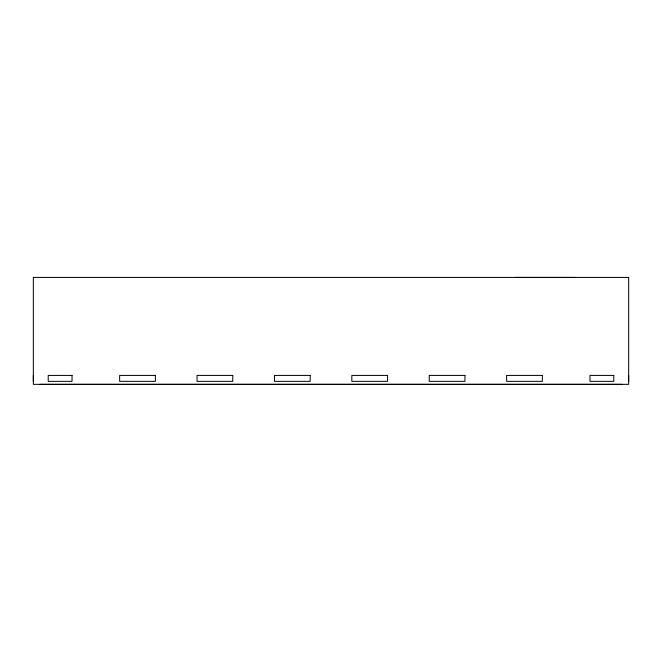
<?xml version="1.0" encoding="UTF-8"?>
<svg xmlns="http://www.w3.org/2000/svg" width="662" height="662" viewBox="0 0 662 662"><rect width="100%" height="100%" fill="white"/><g stroke="black" fill="none" stroke-linecap="round" stroke-linejoin="round"><path stroke-width="0.99" d="M33.34 375.412L33.34 381.362M628.66 375.412L628.66 381.362M621.817 384.341L40.183 384.341M575.079 277.419L515.549 277.419M628.66 277.419L33.34 277.419L33.34 384.341L628.66 384.341L628.66 277.419M72.034 375.412L48.218 375.412L48.218 381.362L72.034 381.362L72.034 375.412M155.38 375.412L119.656 375.412L119.656 381.362L155.38 381.362L155.38 375.412M232.767 375.412L197.053 375.412L197.053 381.362L232.767 381.362L232.767 375.412M310.164 375.412L274.44 375.412L274.44 381.362L310.164 381.362L310.164 375.412M387.56 375.412L351.836 375.412L351.836 381.362L387.56 381.362L387.56 375.412M464.947 375.412L429.233 375.412L429.233 381.362L464.947 381.362L464.947 375.412M542.343 375.412L506.62 375.412L506.62 381.362L542.343 381.362L542.343 375.412M613.782 375.412L589.966 375.412L589.966 381.362L613.782 381.362L613.782 375.412"/></g></svg>
